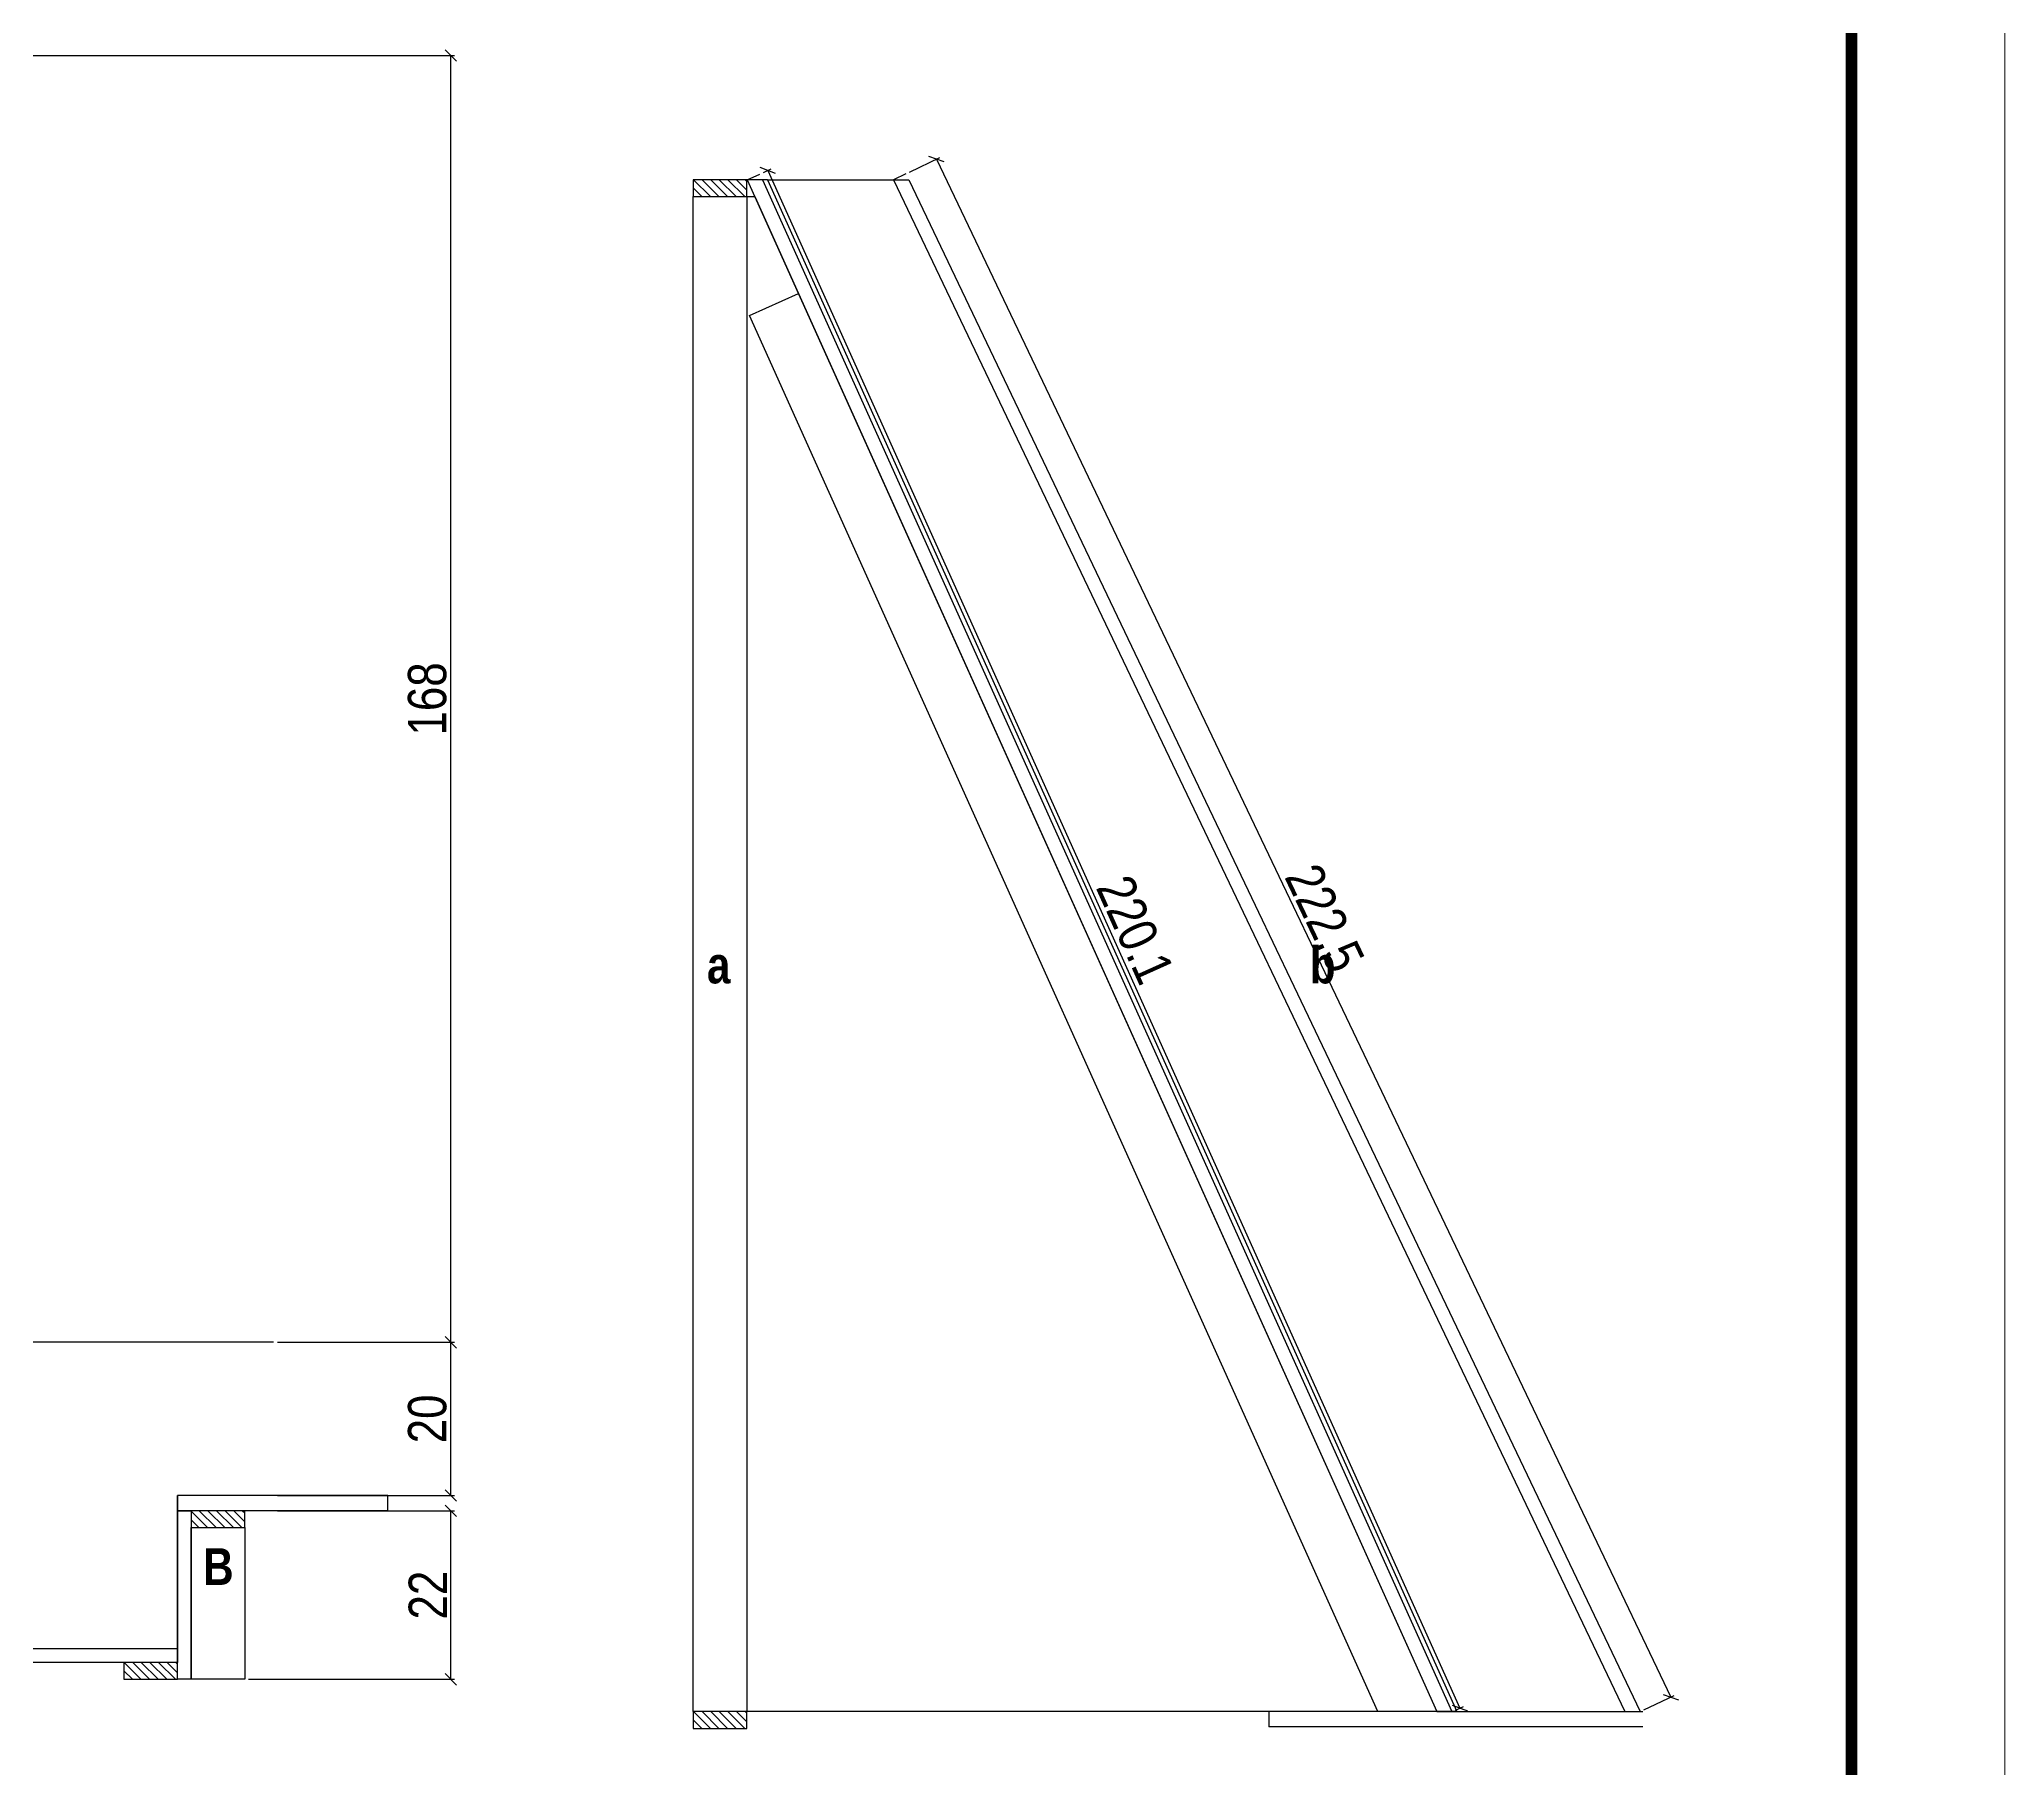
# Model space of a CAD drawing. Extents: x -3394 to 16474, y -5031 to 14397.
# Drawn here: x 5244 to 5757, y 7972 to 8424 of the extents above; entities that cross this region are included whole.
import ezdxf

# ---------------------------------------------------------------- set-up
doc = ezdxf.new("R2010")
doc.units = 0
doc.linetypes.add('DASHED', pattern=[0.75, 0.5, -0.25])
doc.layers.get('0').update_dxf_attribs({"linetype": 'CONTINUOUS'})
doc.layers.get('Defpoints').update_dxf_attribs({"linetype": 'CONTINUOUS'})
doc.layers.add('00 - FELIPE', color=2, linetype='CONTINUOUS', plot=False)
for name, color, linetype, lineweight in [('CONCRETO', 251, 'CONTINUOUS', 25), ('Folhas', 255, 'CONTINUOUS', 9), ('SARRAFO DE PRESSAO', 251, 'DASHED', 9)]:
    doc.layers.add(name, color=color, linetype=linetype, lineweight=lineweight)
for name, color, linetype in [('COTA', 241, 'CONTINUOUS'), ('detalhes', 4, 'CONTINUOUS'), ('Painéis', 200, 'CONTINUOUS'), ('SARR_2.2x7', 40, 'CONTINUOUS'), ('SARR_3.5x7', 81, 'CONTINUOUS')]:
    doc.layers.add(name, color=color, linetype=linetype)
doc.styles.add('COTA TECNICA 2X', font='techl___.ttf', dxfattribs={"height": 10})
doc.styles.add('TECNICA', font='techb___.ttf', dxfattribs={"height": 10})
doc.dimstyles.new('SECAO', dxfattribs={"dimscale": 0.333333, "dimtxt": 5, "dimasz": 9, "dimexe": 3, "dimexo": 3, "dimgap": 3, "dimtad": 1, "dimdec": 1, "dimlfac": 0.5, "dimzin": 12, "dimdsep": 46, "dimtxsty": 'COTA TECNICA 2X', "dimblk1": 'OBLIQUE', "dimblk2": 'OBLIQUE', "dimsah": 1, "dimcen": 0.9, "dimclrd": 4, "dimclre": 4, "dimclrt": 240, "dimadec": 1, "dimazin": 3, "dimtfac": 1, "dimtdec": 1, "dimtmove": 0, "dimatfit": 3, "dimfxl": 1, "dimtolj": 1, "dimtzin": 12, "dimarcsym": 0})

# ---------------------------------------------------------------- blocks, each defined once
blk = doc.blocks.new('9999999999')
at = {"layer": 'Folhas'}
blk.add_lwpolyline([(98138.98, 34190.21), (99623.98, 34190.21), (99623.98, 35240.21), (98138.98, 35240.21)], close=True, dxfattribs=at)
at = {"layer": 'Folhas', "color": 30, "const_width": 3}
blk.add_lwpolyline([(98213.98, 34230.21), (99583.98, 34230.21), (99583.98, 35200.21), (98213.98, 35200.21)], close=True, dxfattribs=at)
blk = doc.blocks.new('_Oblique')
at = {"color": 0, "linetype": 'ByBlock', "lineweight": -2}
blk.add_line((-0.5, -0.5), (0.5, 0.5), dxfattribs=at)
blk = doc.blocks.new('*D1303')
at = {"layer": 'COTA', "color": 4, "lineweight": -2, "transparency": 16777216}
for p, q in [((5306.33, 8039.55), (5352.58, 8039.55)), ((5351.58, 7995.55), (5351.58, 8039.55)), ((5298.79, 7995.55), (5352.58, 7995.55))]:
    blk.add_line(p, q, dxfattribs=at)
at = {"layer": 'Defpoints', "color": 0, "transparency": 16777216}
for p in [(5305.33, 8039.55), (5351.58, 8039.55), (5297.79, 7995.55)]:
    blk.add_point(p, dxfattribs=at)
at = {"layer": 'COTA', "color": 4, "lineweight": -2, "transparency": 16777216, "xscale": 3, "yscale": 3, "zscale": 3}
for p, rotation in [((5351.58, 8039.55), 90), ((5351.58, 7995.55), 270)]:
    blk.add_blockref('_Oblique', p, dxfattribs=dict(at, rotation=rotation))
at = {"layer": 'COTA', "color": 240, "transparency": 16777216, "insert": (5345.58, 8017.55), "char_height": 10, "attachment_point": 5, "rotation": 90, "style": 'COTA TECNICA 2X'}
blk.add_mtext('\\A1;22', dxfattribs=at)
blk = doc.blocks.new('*D1304')
at = {"layer": 'COTA', "color": 4, "lineweight": -2, "transparency": 16777216}
for p, q in [((5306.33, 8083.55), (5352.58, 8083.55)), ((5351.58, 8043.55), (5351.58, 8083.55)), ((5306.33, 8043.55), (5352.58, 8043.55))]:
    blk.add_line(p, q, dxfattribs=at)
at = {"layer": 'Defpoints', "color": 0, "transparency": 16777216}
for p in [(5305.33, 8083.55), (5351.58, 8083.55), (5305.33, 8043.55)]:
    blk.add_point(p, dxfattribs=at)
at = {"layer": 'COTA', "color": 4, "lineweight": -2, "transparency": 16777216, "xscale": 3, "yscale": 3, "zscale": 3}
for p, rotation in [((5351.58, 8083.55), 90), ((5351.58, 8043.55), 270)]:
    blk.add_blockref('_Oblique', p, dxfattribs=dict(at, rotation=rotation))
at = {"layer": 'COTA', "color": 240, "transparency": 16777216, "insert": (5345.47, 8063.55), "char_height": 10, "attachment_point": 5, "rotation": 90, "style": 'COTA TECNICA 2X'}
blk.add_mtext('\\A1;20', dxfattribs=at)
blk = doc.blocks.new('*D1305')
at = {"layer": 'COTA', "color": 4, "lineweight": -2, "transparency": 16777216}
for p, q in [((5106.79, 8419.55), (5352.58, 8419.55)), ((5351.58, 8083.55), (5351.58, 8419.55)), ((5306.33, 8083.55), (5352.58, 8083.55))]:
    blk.add_line(p, q, dxfattribs=at)
at = {"layer": 'Defpoints', "color": 0, "transparency": 16777216}
for p in [(5105.79, 8419.55), (5351.58, 8419.55), (5305.33, 8083.55)]:
    blk.add_point(p, dxfattribs=at)
at = {"layer": 'COTA', "color": 4, "lineweight": -2, "transparency": 16777216, "xscale": 3, "yscale": 3, "zscale": 3}
for p, rotation in [((5351.58, 8419.55), 90), ((5351.58, 8083.55), 270)]:
    blk.add_blockref('_Oblique', p, dxfattribs=dict(at, rotation=rotation))
at = {"layer": 'COTA', "color": 240, "transparency": 16777216, "insert": (5345.45, 8251.55), "char_height": 10, "attachment_point": 5, "rotation": 90, "style": 'COTA TECNICA 2X'}
blk.add_mtext('\\A1;168', dxfattribs=at)
blk = doc.blocks.new('*D1667')
at = {"layer": 'COTA', "color": 4, "lineweight": -2, "transparency": 16777216}
for p, q in [((5433.16, 8389), (5435.23, 8389.93)), ((5434.32, 8389.52), (5614.98, 7988.04)), ((5613.82, 7987.52), (5615.9, 7988.46))]:
    blk.add_line(p, q, dxfattribs=at)
at = {"layer": 'Defpoints', "color": 0, "transparency": 16777216}
for p in [(5432.25, 8388.59), (5612.91, 7987.11), (5614.98, 7988.04)]:
    blk.add_point(p, dxfattribs=at)
at = {"layer": 'COTA', "color": 4, "lineweight": -2, "transparency": 16777216, "xscale": 3, "yscale": 3, "zscale": 3}
for p, rotation in [((5434.32, 8389.52), 114.2278027037976), ((5614.98, 7988.04), 294.2278027037976)]:
    blk.add_blockref('_Oblique', p, dxfattribs=dict(at, rotation=rotation))
at = {"layer": 'COTA', "color": 240, "transparency": 16777216, "insert": (5530.22, 8191.29), "char_height": 10, "attachment_point": 5, "rotation": 294.2278, "style": 'COTA TECNICA 2X'}
blk.add_mtext('\\A1;220.1', dxfattribs=at)
blk = doc.blocks.new('*D1668')
at = {"layer": 'COTA', "color": 4, "lineweight": -2, "transparency": 16777216}
for p, q in [((5471.27, 8389.09), (5479.22, 8392.89)), ((5478.32, 8392.46), (5670.03, 7990.91)), ((5662.98, 7987.54), (5670.93, 7991.34))]:
    blk.add_line(p, q, dxfattribs=at)
at = {"layer": 'Defpoints', "color": 0, "transparency": 16777216}
for p in [(5470.37, 8388.66), (5670.03, 7990.91), (5662.08, 7987.11)]:
    blk.add_point(p, dxfattribs=at)
at = {"layer": 'COTA', "color": 4, "lineweight": -2, "transparency": 16777216, "xscale": 3, "yscale": 3, "zscale": 3}
for p, rotation in [((5478.32, 8392.46), 115.5205464252994), ((5670.03, 7990.91), 295.5205464252994)]:
    blk.add_blockref('_Oblique', p, dxfattribs=dict(at, rotation=rotation))
at = {"layer": 'COTA', "color": 240, "transparency": 16777216, "insert": (5579.69, 8194.31), "char_height": 10, "attachment_point": 5, "rotation": 295.5205, "style": 'COTA TECNICA 2X'}
blk.add_mtext('\\A1;222.5', dxfattribs=at)

msp = doc.modelspace()

# ---------------------------------------------------------------- hatches: boundary and pattern name
at = {"layer": 'SARR_2.2x7'}
h = msp.add_hatch(dxfattribs=at)
h.set_pattern_fill('ANSI31', color=256, scale=0.5, angle=90)
h.set_pattern_definition([(135, (38437.4537, -115129.458), (-1.122532015, -1.122532015), [])])
h.paths.add_polyline_path([(5414.83, 8387.11), (5414.83, 8382.71), (5428.83, 8382.71), (5428.83, 8387.11)])
h = msp.add_hatch(dxfattribs=at)
h.set_pattern_fill('ANSI31', color=256, scale=0.5, angle=90)
h.set_pattern_definition([(135, (38002.2096, -115521.0197), (-1.122532015, -1.122532015), [])])
h.paths.add_polyline_path([(5297.79, 8035.15), (5297.79, 8039.55), (5283.79, 8039.55), (5283.79, 8035.15)])
h = msp.add_hatch(dxfattribs=at)
h.set_pattern_fill('ANSI31', color=256, scale=0.5, angle=90)
h.set_pattern_definition([(135, (38288.8097, -115516.6197), (-1.122532015, -1.122532015), [])])
h.paths.add_polyline_path([(5266.19, 7999.95), (5266.19, 7995.55), (5280.19, 7995.55), (5280.19, 7999.95)])
h = msp.add_hatch(dxfattribs=at)
h.set_pattern_fill('ANSI31', color=256, scale=0.5, angle=90)
h.set_pattern_definition([(135, (38437.4537, -115529.458), (-1.122532015, -1.122532015), [])])
h.paths.add_polyline_path([(5414.83, 7987.11), (5414.83, 7982.71), (5428.83, 7982.71), (5428.83, 7987.11)])

# ---------------------------------------------------------------- linework, layer by layer
at = {"layer": '00 - FELIPE', "linetype": 'Continuous'}
msp.add_line((5428.96, 8387.11), (5432.25, 8388.59), dxfattribs=at)
at = {"layer": 'CONCRETO', "linetype": 'Continuous'}
for p, q in [((5305.33, 8083.55), (5123.19, 8083.55)), ((5280.19, 8043.55), (5280.19, 8003.55)), ((5305.33, 8043.55), (5280.19, 8043.55)), ((5280.19, 8003.55), (5011.02, 8003.55))]:
    msp.add_line(p, q, dxfattribs=at)
at = {"layer": 'Painéis', "linetype": 'Continuous'}
for p, q in [((5470.37, 8388.66), (5467.12, 8387.11)), ((5428.96, 8387.11), (5608.96, 7987.11)), ((5434.23, 8387.11), (5428.96, 8387.11)), ((5432.91, 8387.11), (5612.91, 7987.11)), ((5434.23, 8387.11), (5614.23, 7987.11)), ((5434.23, 8387.11), (5467.12, 8387.11)), ((5467.12, 8387.11), (5658.09, 7987.11)), ((5467.12, 8387.11), (5471.11, 8387.11)), ((5471.11, 8387.11), (5662.08, 7987.11)), ((5335.12, 8043.55), (5280.19, 8043.55)), ((5280.19, 8039.55), (5280.19, 8043.55)), ((5335.12, 8039.55), (5335.12, 8043.55)), ((5335.12, 8039.55), (5280.19, 8039.55)), ((5280.19, 8003.55), (4997.19, 8003.55)), ((5280.19, 7999.95), (4997.19, 7999.95)), ((5280.19, 8003.55), (5280.19, 7999.95)), ((5565.1, 7987.11), (5565.1, 7983.11)), ((5614.23, 7987.11), (5608.96, 7987.11)), ((5608.96, 7987.11), (5662.75, 7987.11)), ((5662.75, 7983.11), (5565.1, 7983.11))]:
    msp.add_line(p, q, dxfattribs=at)
for points in [[(5414.83, 7987.11), (5414.83, 8382.71), (5430.94, 8382.71), (5608.96, 7987.11)], [(5280.19, 8039.55), (5283.79, 8039.55), (5283.79, 7995.55), (5280.19, 7995.55)]]:
    msp.add_lwpolyline(points, close=True, dxfattribs=at)
at = {"layer": 'SARR_2.2x7'}
for points in [[(5428.83, 8387.11), (5414.83, 8387.11), (5414.83, 8382.71), (5428.83, 8382.71)], [(5280.19, 7999.95), (5266.19, 7999.95), (5266.19, 7995.55), (5280.19, 7995.55)]]:
    msp.add_lwpolyline(points, close=True, dxfattribs=at)
at = {"layer": 'SARR_2.2x7', "elevation": 0}
for points in [[(5283.79, 8035.15), (5297.79, 8035.15), (5297.79, 8039.55), (5283.79, 8039.55)], [(5428.83, 7987.11), (5414.83, 7987.11), (5414.83, 7982.71), (5428.83, 7982.71)]]:
    msp.add_lwpolyline(points, close=True, dxfattribs=at)
at = {"layer": 'SARR_3.5x7', "elevation": 0}
msp.add_lwpolyline([(5414.83, 8382.71), (5428.83, 8382.71), (5428.83, 7987.11), (5414.83, 7987.11)], close=True, dxfattribs=at)
at = {"layer": 'SARR_3.5x7'}
for points in [[(5429.57, 8351.64), (5442.34, 8357.39), (5608.96, 7987.11), (5593.61, 7987.11)], [(5297.79, 7995.55), (5283.79, 7995.55), (5283.79, 8035.15), (5297.79, 8035.15)]]:
    msp.add_lwpolyline(points, close=True, dxfattribs=at)

# ---------------------------------------------------------------- block references
at = {"layer": 'SARRAFO DE PRESSAO', "color": 6, "linetype": 'ByBlock'}
msp.add_blockref('9999999999', (-93866.77, -26586.53), dxfattribs=at)

# ---------------------------------------------------------------- texts
at = {"layer": 'detalhes', "style": 'TECNICA'}
for s, p in [('a', (5418.44, 8177.27)), ('b', (5575.82, 8177.27)), ('B', (5286.93, 8020.19))]:
    msp.add_text(s, height=9.6, dxfattribs=at).set_placement(p)

# ---------------------------------------------------------------- dimensions: what is measured, and where the dimension line sits
at = {"layer": 'COTA'}
for base, p1, p2, picture, middle in [((5351.58, 8419.55), (5305.33, 8083.55), (5105.79, 8419.55), '*D1305', (5345.45, 8251.55)), ((5351.58, 8083.55), (5305.33, 8043.55), (5305.33, 8083.55), '*D1304', (5345.47, 8063.55)), ((5351.58, 8039.55), (5297.79, 7995.55), (5305.33, 8039.55), '*D1303', (5345.58, 8017.55))]:
    dim = msp.add_linear_dim(base=base, p1=p1, p2=p2, angle=90, dimstyle='SECAO', dxfattribs=at)
    dim.commit()
    dim.dimension.update_dxf_attribs({"geometry": picture, "text_midpoint": middle})
dim = msp.add_aligned_dim(p1=(5432.25, 8388.59), p2=(5612.91, 7987.11), distance=2.27, dimstyle='SECAO', dxfattribs=at)
dim.commit()
dim.dimension.update_dxf_attribs({"geometry": '*D1667', "text_midpoint": (5530.22, 8191.29)})
dim = msp.add_linear_dim(base=(5670.03, 7990.91), p1=(5470.37, 8388.66), p2=(5662.08, 7987.11), angle=295.5205, dimstyle='SECAO', dxfattribs=at)
dim.commit()
dim.dimension.update_dxf_attribs({"geometry": '*D1668', "text_midpoint": (5574.17, 8191.68), "dimtype": 161})

doc.saveas('drawing.dxf')
